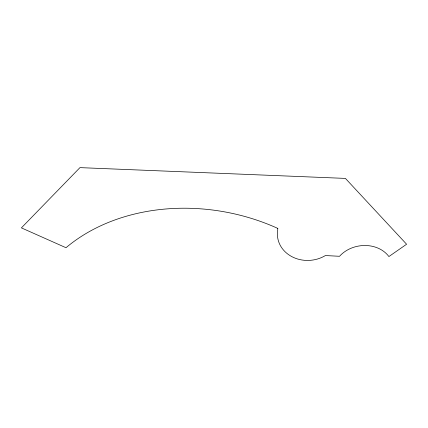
<?xml version="1.0" encoding="UTF-8"?>
<svg xmlns="http://www.w3.org/2000/svg" width="428" height="428" viewBox="0 0 428 428"><rect width="100%" height="100%" fill="white"/><g stroke="black" fill="none" stroke-linecap="round" stroke-linejoin="round"><path stroke-width="0.64" d="M277.804 228.408L277.392 234.073A30.971 27.044 -5.5 0 0 293.694 257.544A30.971 27.044 -5.5 0 0 325.408 255.548L339.516 256.292A30.062 24.883 -9.1 0 1 388.886 256.559L406.6 244.238L345.417 178.406L79.956 167.626L21.4 227.878L65.998 247.721A179.016 139.426 10.9 0 1 277.804 228.408"/></g></svg>
